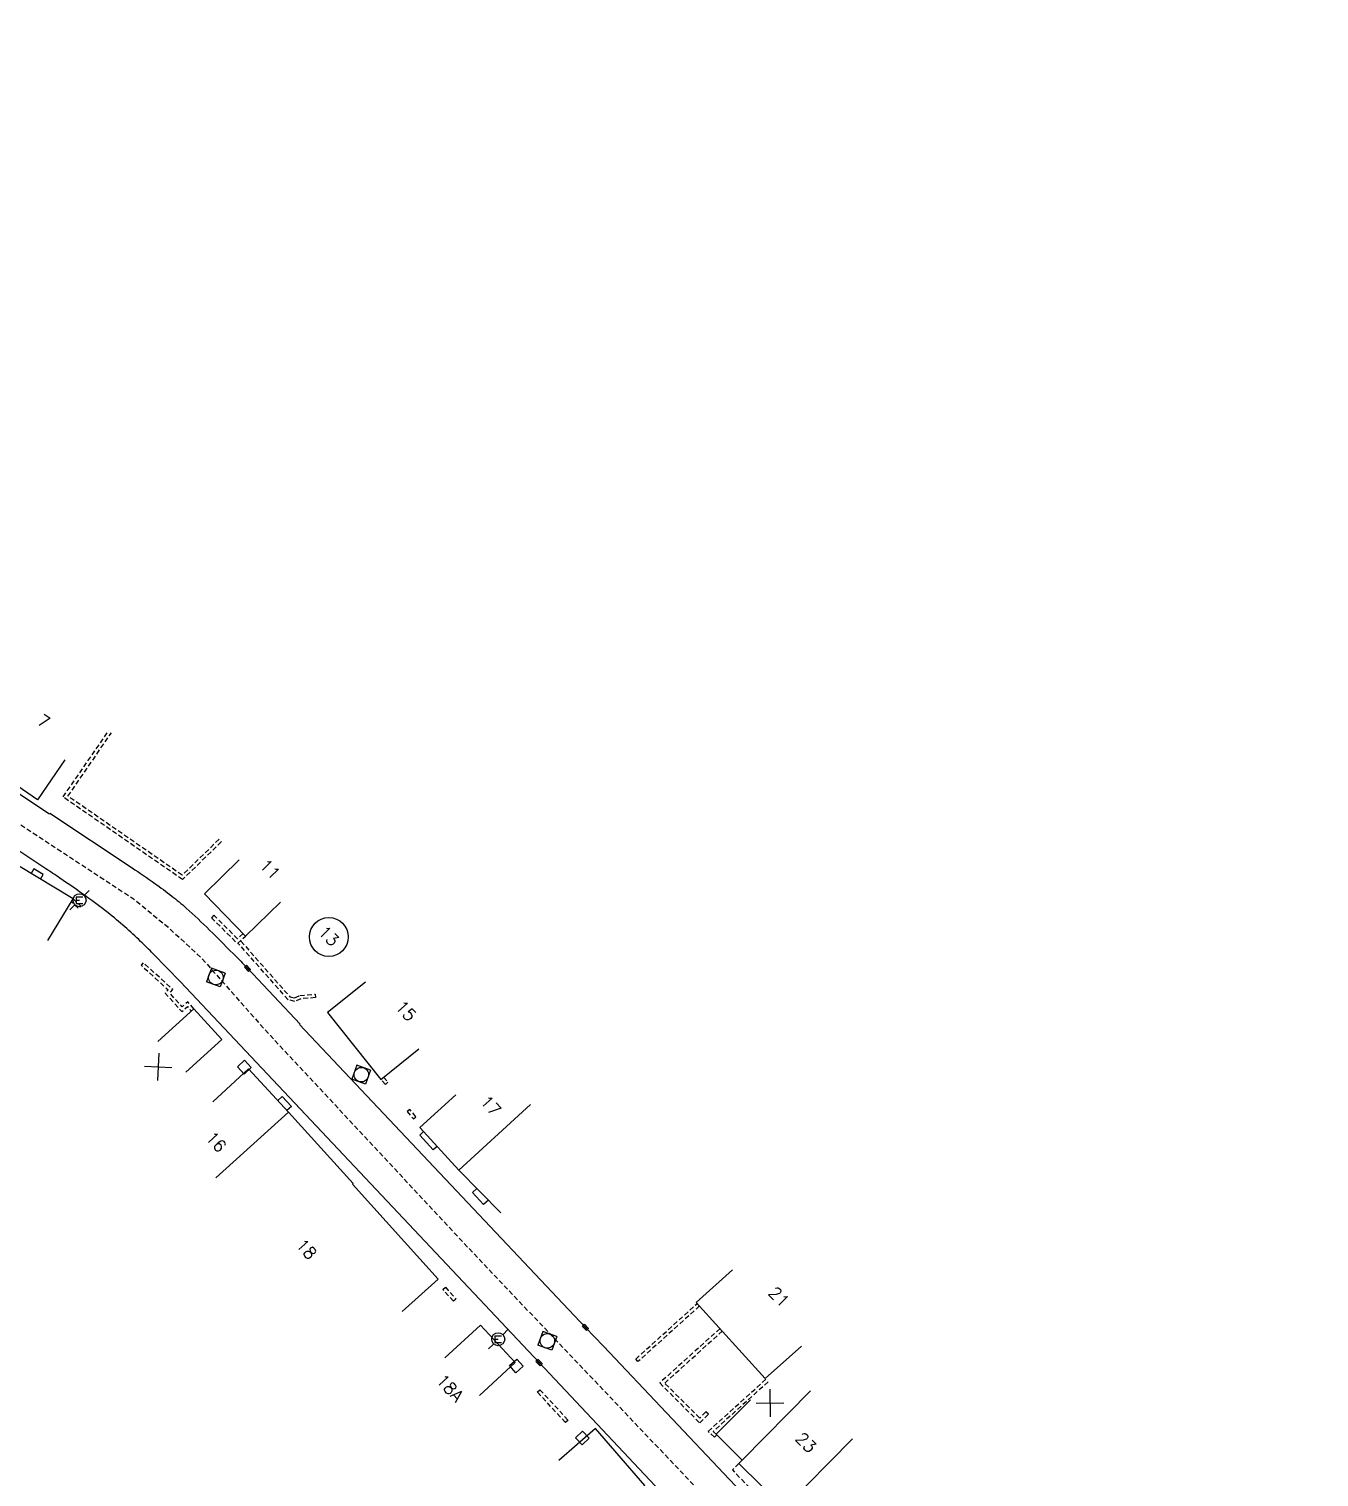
# Model space of a CAD drawing. Header units: millimetres. Extents: x 143000 to 144000, y 139000 to 140000.
# Drawn here: x 143427.2 to 143559.8, y 139594.8 to 139743.7 of the extents above; entities that cross this region are included whole.
import ezdxf
from ezdxf.enums import TextEntityAlignment as Align

# ---------------------------------------------------------------- set-up
doc = ezdxf.new("R2010")
doc.units = ezdxf.units.MM
doc.linetypes.add('DASHED', pattern=[0.75, 0.5, -0.25])
doc.layers.get('0').update_dxf_attribs({"linetype": 'CONTINUOUS'})
for name, color, linetype in [('W0001', 6, 'DASHED'), ('W0008', 7, 'CONTINUOUS'), ('W0100', 7, 'CONTINUOUS'), ('W0112', 1, 'DASHED'), ('W0400', 7, 'CONTINUOUS'), ('W0420', 7, 'CONTINUOUS'), ('W0471', 7, 'CONTINUOUS'), ('W0991', 7, 'CONTINUOUS'), ('W1102', 7, 'CONTINUOUS')]:
    doc.layers.add(name, color=color, linetype=linetype)
doc.styles.get("Standard").update_dxf_attribs({"font": 'romans.shx', "width": 0.85})

# ---------------------------------------------------------------- blocks, each defined once
blk = doc.blocks.new('T420')
for p, q in [((0.75, 0.75), (-0.75, 0.75)), ((-0.75, 0.75), (-0.75, -0.75)), ((0.75, 0.75), (0.75, -0.75)), ((0.75, -0.75), (-0.75, -0.75))]:
    blk.add_line(p, q)
blk.add_ellipse((0, 0), major_axis=(-0.53, 0.53), ratio=1, start_param=3.926991, end_param=10.210176)
blk = doc.blocks.new('T400')
for p, q in [((-0.15, 0.3), (0.15, 0.3)), ((-0.15, -0.25), (-0.15, 0.3)), ((-0.15, 0.15), (0.15, 0.15)), ((-0.15, 0), (0.15, 0)), ((0.15, 0.3), (0.15, -0.25)), ((-0.15, -0.15), (0.15, -0.15)), ((-0.15, -0.25), (-0.15, -0.3)), ((-0.15, -0.3), (0.15, -0.3)), ((0.15, -0.3), (0.15, -0.25))]:
    blk.add_line(p, q)
blk = doc.blocks.new('t112o')
at = {"color": 0, "linetype": 'Continuous'}
for p, q in [((-0.5, 0.5), (0.5, 0.5)), ((-0.5, -0.5), (-0.5, 0.5)), ((0.5, 0.5), (0.5, -0.5)), ((0.5, -0.5), (-0.5, -0.5))]:
    blk.add_line(p, q, dxfattribs=at)
blk = doc.blocks.new('T471')
for p, q in [((-0.333334, 0.333334), (-0.333334, -0.333334)), ((-0.333334, 0.333334), (0.333334, 0.333334)), ((-0.333334, 0), (0, 0)), ((0.500001, 0.500001), (1.000002, 1.000002)), ((-0.500001, -0.500001), (-1.000002, -1.000002)), ((-0.333334, -0.333334), (0.333334, -0.333334))]:
    blk.add_line(p, q)
blk.add_ellipse((0, 0), major_axis=(0.471405, 0.471405), ratio=1, start_param=5.4977871438, end_param=11.780972451)
blk = doc.blocks.new('t991o')
at = {"color": 0, "linetype": 'Continuous'}
for p, q in [((-1, 1), (1, -1)), ((-1, -1), (1, 1))]:
    blk.add_line(p, q, dxfattribs=at)

msp = doc.modelspace()

# ---------------------------------------------------------------- linework, layer by layer
at = {"layer": 'W0001', "flags": 128}
msp.add_lwpolyline([(143374.15, 139695.83), (143384.98, 139689.28), (143416.75, 139668.21), (143438.05, 139654.18), (143441.4, 139651.42), (143444.89, 139648.22), (143451.36, 139640.89), (143472.22, 139618.5), (143496.8, 139592.63), (143504.65, 139584.35), (143510.9, 139577.96), (143516.86, 139572.22), (143521.37, 139568.44), (143525.66, 139565.02), (143532.49, 139559.86), (143540.27, 139555.21), (143547.47, 139551.07), (143558.59, 139545.47), (143602.58, 139522.29), (143681.17, 139481.38), (143697.75, 139471.5), (143702.98, 139467.28), (143708.29, 139462.92), (143713.67, 139457.4), (143721.88, 139448.39), (143736.21, 139431.97), (143746.24, 139420.92), (143751.76, 139416.05), (143756.2, 139412.93), (143761.72, 139409.66), (143766.38, 139407.55), (143771.61, 139406.1), (143776.92, 139405.23), (143786.52, 139404.36), (143800.62, 139403.12), (143813.93, 139401.3), (143825.33, 139395.74)], dxfattribs=at)
at = {"layer": 'W0008', "flags": 128}
for points in [[(143802.51, 139956.29, 0.000002), (143824.96, 139979.62, 0.000766)], [(143429.33, 139663.1), (143437.77, 139657.47, -0.007768), (143440.11, 139655.86, -0.010131), (143441.85, 139654.57, -0.018612), (143443.34, 139653.33, -0.01091), (143445.74, 139651.06, -0.002768), (143448.53, 139648.28, -0.006884), (143449.63, 139647.14), (143455.03, 139641.4)], [(143454.99, 139641.37), (143484.38, 139610.21), (143486.22, 139608.3), (143505.64, 139587.71, 0.002893), (143508.26, 139584.96, 0.002088), (143511.92, 139581.19, 0.005713), (143512.24, 139580.88, 0.000436), (143516.39, 139576.84, 0.011062), (143517.53, 139575.78, 0.00508), (143520.09, 139573.56)]]:
    msp.add_lwpolyline(points, format="xyb", dxfattribs=at)
at = {"layer": 'W0008'}
for points in [[(143374.8, 139758.83), (143371.92, 139755.62, 0.051024), (143371.09, 139754.47, 0.033698), (143370.14, 139752.54, 0.039352), (143369.7, 139751.18, 0.041476), (143369.49, 139749.84, 0.035346), (143369.5, 139747.4, 0.034948), (143369.85, 139744.95), (143371.79, 139736), (143373.39, 139728.71), (143378.77, 139704.45), (143379.52, 139701.15, 0.036799), (143380.07, 139699.38, 0.027363), (143381.1, 139697.11, 0.039544), (143382.27, 139695.24, 0.03993), (143383.71, 139693.6, 0.012981), (143385.18, 139692.25, 0.034439), (143385.78, 139691.79), (143389.99, 139689.02), (143412.04, 139674.44), (143429.3, 139663.01)], [(143498.02, 139587.04), (143479.6, 139606.6), (143442.74, 139645.75), (143439.93, 139648.63, 0.009673), (143438.65, 139649.9, 0.007891), (143437.02, 139651.4, 0.015647), (143435.3, 139652.84, 0.012507), (143433.05, 139654.52, 0.002765), (143430.36, 139656.41, 0.005213), (143428.91, 139657.38), (143419.71, 139663.46), (143409.67, 139670.13), (143387.11, 139685.28, 0.013434), (143386.38, 139685.74, 0.004581), (143384.21, 139687, 0.005693), (143382.66, 139687.87, 0.007782), (143381.51, 139688.47, 0.010541), (143380.08, 139689.15, 0.016381), (143379.13, 139689.54), (143378.7, 139689.7)]]:
    msp.add_lwpolyline(points, format="xyb", dxfattribs=at)
for points in [[(143428.35, 139656.31), (143428.63, 139656.77), (143427.67, 139657.36), (143427.39, 139656.89)], [(143452.74, 139633.55), (143453.18, 139633.95), (143454.14, 139632.94), (143453.68, 139632.52)], [(143469.11, 139628.83), (143468.73, 139628.48), (143467.34, 139629.98), (143467.73, 139630.34)], [(143474.4, 139623.3), (143473.89, 139622.84), (143472.76, 139624.1), (143473.2, 139624.51)]]:
    msp.add_lwpolyline(points, dxfattribs=at)
at = {"layer": 'W0100', "flags": 128}
for points in [[(143430.87, 139668.58), (143428.04, 139664.46), (143421.3, 139669.08), (143417.31, 139671.76), (143415.63, 139674.97), (143414.16, 139679.59), (143412.26, 139685.94), (143417.05, 139687.38)], [(143448.78, 139658.28), (143445.2, 139654.8), (143449.43, 139650.45), (143453.01, 139653.94)], [(143461.77, 139645.7), (143457.86, 139642.58), (143463.35, 139635.72), (143467.25, 139638.84)], [(143440.43, 139639.61), (143444.13, 139642.97), (143446.99, 139639.82), (143443.29, 139636.46)], [(143465.53, 139611.84), (143469.24, 139615.18), (143460.43, 139624.95), (143460.48, 139625), (143453.85, 139632.34), (143449.74, 139636.8), (143446.06, 139633.42)], [(143475.68, 139622), (143471.34, 139626.39), (143467.34, 139630.77), (143471.03, 139634.14)], [(143499.47, 139616.14), (143495.76, 139612.79), (143502.85, 139604.95), (143506.56, 139608.3)], [(143469.91, 139607.07), (143473.58, 139610.46), (143477.15, 139606.6), (143473.47, 139603.21)], [(143501.32, 139602.78), (143497.81, 139599.22), (143500.49, 139596.57), (143500.14, 139596.22), (143504.78, 139591.64), (143509.16, 139587.31), (143512.68, 139590.87)], [(143494.88, 139579.72), (143498.66, 139582.99), (143494.58, 139587.72), (143492.2, 139590.49), (143489.75, 139593.32), (143490.48, 139593.97), (143485.41, 139599.82), (143481.63, 139596.54)]]:
    msp.add_lwpolyline(points, dxfattribs=at)
at = {"layer": 'W0100'}
msp.add_lwpolyline([(143429.12, 139650), (143431.71, 139654.28), (143426.09, 139657.68), (143419.92, 139661.41), (143410.62, 139667.01), (143408.04, 139662.73)], dxfattribs=at)
at = {"layer": 'W0112'}
for points in [[(143446.96, 139660.16), (143442.96, 139656.26), (143430.69, 139664.75), (143435.37, 139671.55)], [(143446.72, 139660.41), (143442.92, 139656.71), (143431.18, 139664.84), (143435.65, 139671.36)], [(143449.19, 139650.7), (143448.62, 139650.16), (143446.18, 139652.59), (143445.93, 139652.34), (143448.62, 139649.67), (143449.43, 139650.45)], [(143448.95, 139649.93), (143453.99, 139644.22), (143454.47, 139644.11), (143455.01, 139644.34), (143456.59, 139644.47), (143456.61, 139644.12), (143455.1, 139644), (143454.5, 139643.74), (143453.81, 139643.91), (143448.68, 139649.7)], [(143463.61, 139635.94), (143464.06, 139635.42), (143463.8, 139635.19), (143463.35, 139635.72)], [(143496.1, 139612.42), (143489.76, 139606.7), (143489.53, 139606.96), (143495.87, 139612.68)], [(143498.2, 139610.1), (143492, 139604.5), (143496.11, 139600.4), (143497, 139601.28), (143496.75, 139601.53), (143496.11, 139600.89), (143492.51, 139604.49), (143498.43, 139609.84)], [(143503.14, 139604.62), (143497.5, 139599.52), (143497.88, 139599.17), (143497.64, 139598.92), (143496.98, 139599.52), (143502.91, 139604.88)]]:
    msp.add_lwpolyline(points, dxfattribs=at)
at = {"layer": 'W0112', "flags": 128}
for points in [[(143431.71, 139654.28), (143432.51, 139653.53), (143432.27, 139653.28), (143431.52, 139653.97)], [(143444.13, 139642.97), (143443.49, 139643.7), (143442.92, 139643.18), (143441.64, 139644.59), (143441.96, 139644.95), (143438.93, 139647.71), (143438.7, 139647.45), (143441.47, 139644.93), (143441.17, 139644.59), (143442.89, 139642.68), (143443.46, 139643.2), (143443.87, 139642.73)], [(143500.14, 139596.22), (143499.48, 139595.56), (143503.04, 139591.82), (143503.37, 139592.13), (143504.04, 139591.46), (143503.69, 139591.13), (143508.2, 139586.34), (143509.16, 139587.31)]]:
    msp.add_lwpolyline(points, dxfattribs=at)
at = {"layer": 'W0112'}
for points in [[(143466.31, 139632.63), (143466.04, 139632.4), (143466.68, 139631.65), (143466.95, 139631.88)], [(143470.79, 139612.9), (143469.71, 139614.12), (143469.97, 139614.35), (143471.06, 139613.13)], [(143482.58, 139600.68), (143482.32, 139600.44), (143479.42, 139603.57), (143479.68, 139603.81)]]:
    msp.add_lwpolyline(points, close=True, dxfattribs=at)
at = {"layer": 'W1102', "flags": 128}
for points in [[(143471.34, 139626.39), (143478.72, 139633.13)], [(143453.85, 139632.34), (143446.38, 139625.6)], [(143500.49, 139596.57), (143507.51, 139603.69)], [(143504.78, 139591.64), (143511.8, 139598.76)]]:
    msp.add_lwpolyline(points, dxfattribs=at)
at = {"layer": 'W1102'}
msp.add_circle((143457.99, 139650.36), 2, dxfattribs=at)

# ---------------------------------------------------------------- block references
at = {"layer": 'W0112'}
for p, rotation in [((143449.31, 139636.97), 132.3933048586503), ((143477.26, 139606.25), 131.9287489771274), ((143484.04, 139598.84), 133.2894723921266)]:
    msp.add_blockref('t112o', p, dxfattribs=dict(at, rotation=rotation))
at = {"layer": 'W0400'}
for p, rotation in [((143449.63, 139647.14), 42.46378030931821), ((143484.38, 139610.21), 43.8533030941234), ((143479.6, 139606.6), 223.7135574171012)]:
    msp.add_blockref('T400', p, dxfattribs=dict(at, rotation=rotation))
at = {"layer": 'W0420', "rotation": 340.00048664339}
for p in [(143446.38, 139646.19), (143461.33, 139636.2), (143480.45, 139608.83)]:
    msp.add_blockref('T420', p, dxfattribs=at)
at = {"layer": 'W0471'}
for p in [(143432.37, 139654.14), (143475.4, 139609)]:
    msp.add_blockref('T471', p, dxfattribs=at)
at = {"layer": 'W0991'}
for p, rotation in [((143440.46, 139637.01), 312.2240786727248), ((143503.33, 139602.45), 315.4020391420609)]:
    msp.add_blockref('t991o', p, dxfattribs=dict(at, rotation=rotation))

# ---------------------------------------------------------------- texts
for s, rotation, p in [('7', 326.7, (143428.69, 139672.55)), ('11', 314.64, (143451.95, 139657.32)), ('13', 314.64, (143457.99, 139650.47)), ('15', 311.85, (143465.92, 139642.76)), ('17', 311.85, (143474.63, 139633.01)), ('16', 311.85, (143446.41, 139629.3)), ('18', 311.85, (143455.7, 139618.27)), ('21', 314.73, (143504.26, 139613.36)), ('18A', 311.85, (143470.45, 139603.99)), ('23', 314.73, (143507.04, 139598.38))]:
    msp.add_text(s, height=1.25, rotation=rotation, dxfattribs=at).set_placement(p, align=Align.MIDDLE)

doc.saveas('drawing.dxf')
